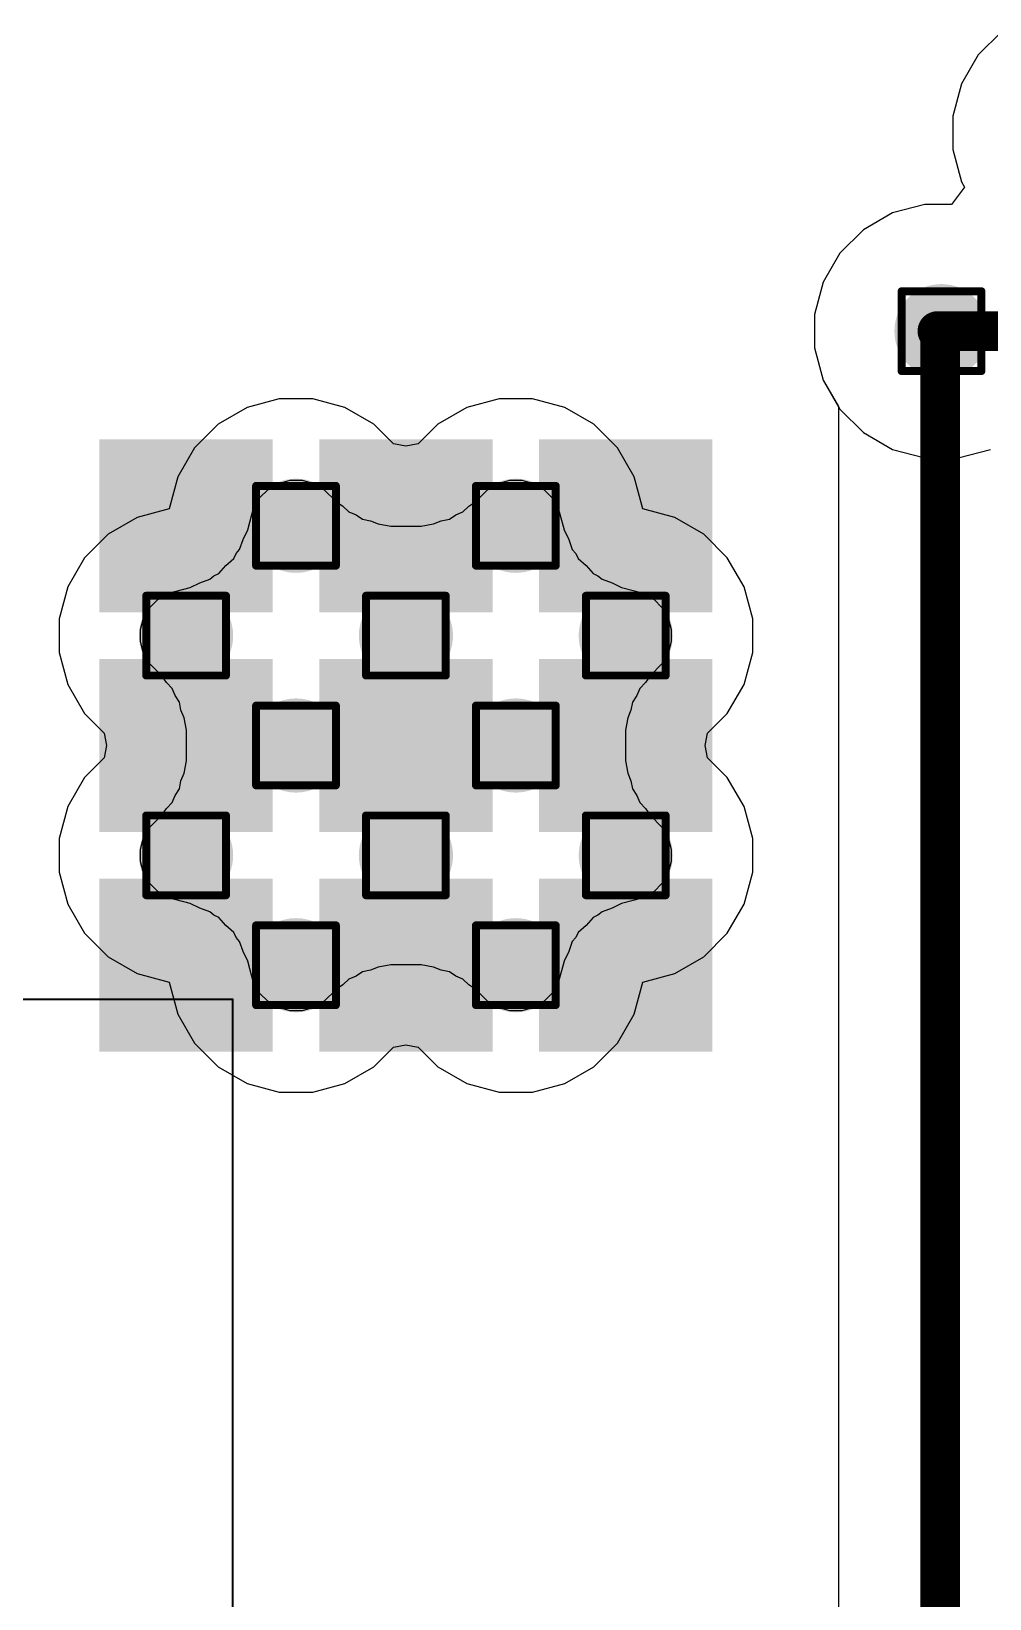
# Model space of a CAD drawing. Header units: inches. Extents: x -36 to 438, y -63 to 73.
# Drawn here: x 23.35 to 29.45, y 30.36 to 40.35 of the extents above; entities that cross this region are included whole.
import ezdxf

# ---------------------------------------------------------------- set-up
doc = ezdxf.new("R2010")
doc.units = ezdxf.units.IN
for name, color, linetype in [('Bottom Layer', 5, 'Continuous'), ('Drill Drawing', 1, 'Continuous'), ('Fabrication', 76, 'Continuous'), ('Ground', 16, 'Continuous'), ('Multi-Layer', 9, 'Continuous'), ('Pad Holes', 156, 'Continuous'), ('Power 3V3', 76, 'Continuous'), ('Top Layer', 1, 'Continuous'), ('Top Paste', 8, 'Continuous'), ('Top Solder', 216, 'Continuous'), ('Via Holes', 16, 'Continuous')]:
    doc.layers.add(name, color=color, linetype=linetype)

msp = doc.modelspace()

# ---------------------------------------------------------------- hatches: boundary and pattern name
at = {"layer": 'Bottom Layer'}
h = msp.add_hatch(color=5, dxfattribs=at)
edge = h.paths.add_edge_path()
edge.add_arc((29.142, 38.4399), 0.3, 0, 360)
h = msp.add_hatch(color=5, dxfattribs=at)
edge = h.paths.add_edge_path()
edge.add_arc((25.0316, 37.1999), 0.3, 0, 360)
h = msp.add_hatch(color=5, dxfattribs=at)
edge = h.paths.add_edge_path()
edge.add_arc((26.4316, 37.1999), 0.3, 0, 360)
h = msp.add_hatch(color=5, dxfattribs=at)
edge = h.paths.add_edge_path()
edge.add_arc((24.3316, 36.4999), 0.3, 0, 360)
h = msp.add_hatch(color=5, dxfattribs=at)
edge = h.paths.add_edge_path()
edge.add_arc((25.7316, 36.4999), 0.3, 0, 360)
h = msp.add_hatch(color=5, dxfattribs=at)
edge = h.paths.add_edge_path()
edge.add_arc((27.1316, 36.4999), 0.3, 0, 360)
h = msp.add_hatch(color=5, dxfattribs=at)
edge = h.paths.add_edge_path()
edge.add_arc((25.0316, 35.7999), 0.3, 0, 360)
h = msp.add_hatch(color=5, dxfattribs=at)
edge = h.paths.add_edge_path()
edge.add_arc((26.4316, 35.7999), 0.3, 0, 360)
h = msp.add_hatch(color=5, dxfattribs=at)
edge = h.paths.add_edge_path()
edge.add_arc((24.3316, 35.0999), 0.3, 0, 360)
h = msp.add_hatch(color=5, dxfattribs=at)
edge = h.paths.add_edge_path()
edge.add_arc((25.7316, 35.0999), 0.3, 0, 360)
h = msp.add_hatch(color=5, dxfattribs=at)
edge = h.paths.add_edge_path()
edge.add_arc((27.1316, 35.0999), 0.3, 0, 360)
h = msp.add_hatch(color=5, dxfattribs=at)
edge = h.paths.add_edge_path()
edge.add_arc((25.0316, 34.3999), 0.3, 0, 360)
h = msp.add_hatch(color=5, dxfattribs=at)
edge = h.paths.add_edge_path()
edge.add_arc((26.4316, 34.3999), 0.3, 0, 360)
at = {"layer": 'Ground'}
h = msp.add_hatch(color=16, dxfattribs=at)
edge = h.paths.add_edge_path()
edge.add_arc((29.142, 38.4399), 0.3, 0, 360)
h = msp.add_hatch(color=16, dxfattribs=at)
edge = h.paths.add_edge_path()
edge.add_arc((25.0316, 37.1999), 0.3, 0, 360)
h = msp.add_hatch(color=16, dxfattribs=at)
edge = h.paths.add_edge_path()
edge.add_arc((26.4316, 37.1999), 0.3, 0, 360)
h = msp.add_hatch(color=16, dxfattribs=at)
edge = h.paths.add_edge_path()
edge.add_arc((24.3316, 36.4999), 0.3, 0, 360)
h = msp.add_hatch(color=16, dxfattribs=at)
edge = h.paths.add_edge_path()
edge.add_arc((25.7316, 36.4999), 0.3, 0, 360)
h = msp.add_hatch(color=16, dxfattribs=at)
edge = h.paths.add_edge_path()
edge.add_arc((27.1316, 36.4999), 0.3, 0, 360)
h = msp.add_hatch(color=16, dxfattribs=at)
edge = h.paths.add_edge_path()
edge.add_arc((25.0316, 35.7999), 0.3, 0, 360)
h = msp.add_hatch(color=16, dxfattribs=at)
edge = h.paths.add_edge_path()
edge.add_arc((26.4316, 35.7999), 0.3, 0, 360)
h = msp.add_hatch(color=16, dxfattribs=at)
edge = h.paths.add_edge_path()
edge.add_arc((24.3316, 35.0999), 0.3, 0, 360)
h = msp.add_hatch(color=16, dxfattribs=at)
edge = h.paths.add_edge_path()
edge.add_arc((25.7316, 35.0999), 0.3, 0, 360)
h = msp.add_hatch(color=16, dxfattribs=at)
edge = h.paths.add_edge_path()
edge.add_arc((27.1316, 35.0999), 0.3, 0, 360)
h = msp.add_hatch(color=16, dxfattribs=at)
edge = h.paths.add_edge_path()
edge.add_arc((25.0316, 34.3999), 0.3, 0, 360)
h = msp.add_hatch(color=16, dxfattribs=at)
edge = h.paths.add_edge_path()
edge.add_arc((26.4316, 34.3999), 0.3, 0, 360)
at = {"layer": 'Multi-Layer'}
h = msp.add_hatch(color=9, dxfattribs=at)
edge = h.paths.add_edge_path()
edge.add_arc((25.0316, 37.1999), 0.3, 0, 360)
h = msp.add_hatch(color=9, dxfattribs=at)
edge = h.paths.add_edge_path()
edge.add_arc((26.4316, 37.1999), 0.3, 0, 360)
h = msp.add_hatch(color=9, dxfattribs=at)
edge = h.paths.add_edge_path()
edge.add_arc((24.3316, 36.4999), 0.3, 0, 360)
h = msp.add_hatch(color=9, dxfattribs=at)
edge = h.paths.add_edge_path()
edge.add_arc((25.7316, 36.4999), 0.3, 0, 360)
h = msp.add_hatch(color=9, dxfattribs=at)
edge = h.paths.add_edge_path()
edge.add_arc((27.1316, 36.4999), 0.3, 0, 360)
h = msp.add_hatch(color=9, dxfattribs=at)
edge = h.paths.add_edge_path()
edge.add_arc((25.0316, 35.7999), 0.3, 0, 360)
h = msp.add_hatch(color=9, dxfattribs=at)
edge = h.paths.add_edge_path()
edge.add_arc((26.4316, 35.7999), 0.3, 0, 360)
h = msp.add_hatch(color=9, dxfattribs=at)
edge = h.paths.add_edge_path()
edge.add_arc((24.3316, 35.0999), 0.3, 0, 360)
h = msp.add_hatch(color=9, dxfattribs=at)
edge = h.paths.add_edge_path()
edge.add_arc((25.7316, 35.0999), 0.3, 0, 360)
h = msp.add_hatch(color=9, dxfattribs=at)
edge = h.paths.add_edge_path()
edge.add_arc((27.1316, 35.0999), 0.3, 0, 360)
h = msp.add_hatch(color=9, dxfattribs=at)
edge = h.paths.add_edge_path()
edge.add_arc((25.0316, 34.3999), 0.3, 0, 360)
h = msp.add_hatch(color=9, dxfattribs=at)
edge = h.paths.add_edge_path()
edge.add_arc((26.4316, 34.3999), 0.3, 0, 360)
at = {"layer": 'Pad Holes'}
h = msp.add_hatch(color=7, dxfattribs=at)
edge = h.paths.add_edge_path()
edge.add_arc((25.0316, 37.1999), 0.15, 0, 360)
h = msp.add_hatch(color=7, dxfattribs=at)
edge = h.paths.add_edge_path()
edge.add_arc((26.4316, 37.1999), 0.15, 0, 360)
h = msp.add_hatch(color=7, dxfattribs=at)
edge = h.paths.add_edge_path()
edge.add_arc((24.3316, 36.4999), 0.15, 0, 360)
h = msp.add_hatch(color=7, dxfattribs=at)
edge = h.paths.add_edge_path()
edge.add_arc((25.7316, 36.4999), 0.15, 0, 360)
h = msp.add_hatch(color=7, dxfattribs=at)
edge = h.paths.add_edge_path()
edge.add_arc((27.1316, 36.4999), 0.15, 0, 360)
h = msp.add_hatch(color=7, dxfattribs=at)
edge = h.paths.add_edge_path()
edge.add_arc((25.0316, 35.7999), 0.15, 0, 360)
h = msp.add_hatch(color=7, dxfattribs=at)
edge = h.paths.add_edge_path()
edge.add_arc((26.4316, 35.7999), 0.15, 0, 360)
h = msp.add_hatch(color=7, dxfattribs=at)
edge = h.paths.add_edge_path()
edge.add_arc((24.3316, 35.0999), 0.15, 0, 360)
h = msp.add_hatch(color=7, dxfattribs=at)
edge = h.paths.add_edge_path()
edge.add_arc((25.7316, 35.0999), 0.15, 0, 360)
h = msp.add_hatch(color=7, dxfattribs=at)
edge = h.paths.add_edge_path()
edge.add_arc((27.1316, 35.0999), 0.15, 0, 360)
h = msp.add_hatch(color=7, dxfattribs=at)
edge = h.paths.add_edge_path()
edge.add_arc((25.0316, 34.3999), 0.15, 0, 360)
h = msp.add_hatch(color=7, dxfattribs=at)
edge = h.paths.add_edge_path()
edge.add_arc((26.4316, 34.3999), 0.15, 0, 360)
at = {"layer": 'Power 3V3'}
h = msp.add_hatch(color=76, dxfattribs=at)
edge = h.paths.add_edge_path()
edge.add_arc((29.142, 38.4399), 0.3, 0, 360)
h = msp.add_hatch(color=76, dxfattribs=at)
edge = h.paths.add_edge_path()
edge.add_arc((25.0316, 37.1999), 0.3, 0, 360)
h = msp.add_hatch(color=76, dxfattribs=at)
edge = h.paths.add_edge_path()
edge.add_arc((26.4316, 37.1999), 0.3, 0, 360)
h = msp.add_hatch(color=76, dxfattribs=at)
edge = h.paths.add_edge_path()
edge.add_arc((24.3316, 36.4999), 0.3, 0, 360)
h = msp.add_hatch(color=76, dxfattribs=at)
edge = h.paths.add_edge_path()
edge.add_arc((25.7316, 36.4999), 0.3, 0, 360)
h = msp.add_hatch(color=76, dxfattribs=at)
edge = h.paths.add_edge_path()
edge.add_arc((27.1316, 36.4999), 0.3, 0, 360)
h = msp.add_hatch(color=76, dxfattribs=at)
edge = h.paths.add_edge_path()
edge.add_arc((25.0316, 35.7999), 0.3, 0, 360)
h = msp.add_hatch(color=76, dxfattribs=at)
edge = h.paths.add_edge_path()
edge.add_arc((26.4316, 35.7999), 0.3, 0, 360)
h = msp.add_hatch(color=76, dxfattribs=at)
edge = h.paths.add_edge_path()
edge.add_arc((24.3316, 35.0999), 0.3, 0, 360)
h = msp.add_hatch(color=76, dxfattribs=at)
edge = h.paths.add_edge_path()
edge.add_arc((25.7316, 35.0999), 0.3, 0, 360)
h = msp.add_hatch(color=76, dxfattribs=at)
edge = h.paths.add_edge_path()
edge.add_arc((27.1316, 35.0999), 0.3, 0, 360)
h = msp.add_hatch(color=76, dxfattribs=at)
edge = h.paths.add_edge_path()
edge.add_arc((25.0316, 34.3999), 0.3, 0, 360)
h = msp.add_hatch(color=76, dxfattribs=at)
edge = h.paths.add_edge_path()
edge.add_arc((26.4316, 34.3999), 0.3, 0, 360)
at = {"layer": 'Top Layer'}
h = msp.add_hatch(color=1, dxfattribs=at)
edge = h.paths.add_edge_path()
edge.add_arc((29.142, 38.4399), 0.3, 0, 360)
for points in [[(23.8816, 37.6499), (24.7816, 37.6499), (24.7816, 36.7499), (23.8816, 36.7499)], [(25.2816, 37.6499), (26.1816, 37.6499), (26.1816, 36.7499), (25.2816, 36.7499)], [(26.6816, 37.6499), (27.5816, 37.6499), (27.5816, 36.7499), (26.6816, 36.7499)], [(23.8816, 36.2499), (24.7816, 36.2499), (24.7816, 35.3499), (23.8816, 35.3499)], [(25.2816, 36.2499), (26.1816, 36.2499), (26.1816, 35.3499), (25.2816, 35.3499)], [(26.6816, 36.2499), (27.5816, 36.2499), (27.5816, 35.3499), (26.6816, 35.3499)], [(23.8816, 34.8499), (24.7816, 34.8499), (24.7816, 33.9499), (23.8816, 33.9499)], [(25.2816, 34.8499), (26.1816, 34.8499), (26.1816, 33.9499), (25.2816, 33.9499)], [(26.6816, 34.8499), (27.5816, 34.8499), (27.5816, 33.9499), (26.6816, 33.9499)]]:
    msp.add_hatch(color=1, dxfattribs=at).paths.add_polyline_path(points)
h = msp.add_hatch(color=1, dxfattribs=at)
edge = h.paths.add_edge_path()
edge.add_arc((25.0316, 37.1999), 0.3, 0, 360)
h = msp.add_hatch(color=1, dxfattribs=at)
edge = h.paths.add_edge_path()
edge.add_arc((26.4316, 37.1999), 0.3, 0, 360)
h = msp.add_hatch(color=1, dxfattribs=at)
edge = h.paths.add_edge_path()
edge.add_arc((24.3316, 36.4999), 0.3, 0, 360)
h = msp.add_hatch(color=1, dxfattribs=at)
edge = h.paths.add_edge_path()
edge.add_arc((25.7316, 36.4999), 0.3, 0, 360)
h = msp.add_hatch(color=1, dxfattribs=at)
edge = h.paths.add_edge_path()
edge.add_arc((27.1316, 36.4999), 0.3, 0, 360)
h = msp.add_hatch(color=1, dxfattribs=at)
edge = h.paths.add_edge_path()
edge.add_arc((25.0316, 35.7999), 0.3, 0, 360)
h = msp.add_hatch(color=1, dxfattribs=at)
edge = h.paths.add_edge_path()
edge.add_arc((26.4316, 35.7999), 0.3, 0, 360)
h = msp.add_hatch(color=1, dxfattribs=at)
edge = h.paths.add_edge_path()
edge.add_arc((24.3316, 35.0999), 0.3, 0, 360)
h = msp.add_hatch(color=1, dxfattribs=at)
edge = h.paths.add_edge_path()
edge.add_arc((25.7316, 35.0999), 0.3, 0, 360)
h = msp.add_hatch(color=1, dxfattribs=at)
edge = h.paths.add_edge_path()
edge.add_arc((27.1316, 35.0999), 0.3, 0, 360)
h = msp.add_hatch(color=1, dxfattribs=at)
edge = h.paths.add_edge_path()
edge.add_arc((25.0316, 34.3999), 0.3, 0, 360)
h = msp.add_hatch(color=1, dxfattribs=at)
edge = h.paths.add_edge_path()
edge.add_arc((26.4316, 34.3999), 0.3, 0, 360)
at = {"layer": 'Top Paste'}
for points in [[(23.8816, 37.6499), (24.7816, 37.6499), (24.7816, 36.7499), (23.8816, 36.7499)], [(25.2816, 37.6499), (26.1816, 37.6499), (26.1816, 36.7499), (25.2816, 36.7499)], [(26.6816, 37.6499), (27.5816, 37.6499), (27.5816, 36.7499), (26.6816, 36.7499)], [(23.8816, 36.2499), (24.7816, 36.2499), (24.7816, 35.3499), (23.8816, 35.3499)], [(25.2816, 36.2499), (26.1816, 36.2499), (26.1816, 35.3499), (25.2816, 35.3499)], [(26.6816, 36.2499), (27.5816, 36.2499), (27.5816, 35.3499), (26.6816, 35.3499)], [(23.8816, 34.8499), (24.7816, 34.8499), (24.7816, 33.9499), (23.8816, 33.9499)], [(25.2816, 34.8499), (26.1816, 34.8499), (26.1816, 33.9499), (25.2816, 33.9499)], [(26.6816, 34.8499), (27.5816, 34.8499), (27.5816, 33.9499), (26.6816, 33.9499)]]:
    msp.add_hatch(color=8, dxfattribs=at).paths.add_polyline_path(points)
at = {"layer": 'Top Solder'}
for points in [[(23.78, 37.7515), (24.8832, 37.7515), (24.8832, 36.6483), (23.78, 36.6483)], [(25.18, 37.7515), (26.2832, 37.7515), (26.2832, 36.6483), (25.18, 36.6483)], [(26.58, 37.7515), (27.6832, 37.7515), (27.6832, 36.6483), (26.58, 36.6483)], [(23.78, 36.3515), (24.8832, 36.3515), (24.8832, 35.2483), (23.78, 35.2483)], [(25.18, 36.3515), (26.2832, 36.3515), (26.2832, 35.2483), (25.18, 35.2483)], [(26.58, 36.3515), (27.6832, 36.3515), (27.6832, 35.2483), (26.58, 35.2483)], [(23.78, 34.9515), (24.8832, 34.9515), (24.8832, 33.8483), (23.78, 33.8483)], [(25.18, 34.9515), (26.2832, 34.9515), (26.2832, 33.8483), (25.18, 33.8483)], [(26.58, 34.9515), (27.6832, 34.9515), (27.6832, 33.8483), (26.58, 33.8483)]]:
    msp.add_hatch(color=216, dxfattribs=at).paths.add_polyline_path(points)
at = {"layer": 'Via Holes'}
h = msp.add_hatch(color=7, dxfattribs=at)
edge = h.paths.add_edge_path()
edge.add_arc((29.142, 38.4399), 0.15, 0, 360)

# ---------------------------------------------------------------- linework, layer by layer
at = {"layer": 'Bottom Layer'}
for p, q in [((29.5267, 40.3502), (29.3762, 40.1998)), ((29.3762, 40.1998), (29.2699, 40.0155)), ((29.2699, 40.0155), (29.2148, 39.81)), ((29.2148, 39.81), (29.2148, 39.5973)), ((29.2148, 39.5973), (29.2699, 39.3918)), ((29.2894, 39.3579), (29.2063, 39.2479)), ((29.2699, 39.3918), (29.2894, 39.3579)), ((29.0356, 39.2479), (28.8301, 39.1928)), ((29.2063, 39.2479), (29.0356, 39.2479)), ((28.8301, 39.1928), (28.6459, 39.0864)), ((28.6459, 39.0864), (28.4955, 38.936)), ((28.4955, 38.936), (28.3891, 38.7518)), ((28.3891, 38.7518), (28.334, 38.5463)), ((28.334, 38.5463), (28.334, 38.3335)), ((28.334, 38.3335), (28.3891, 38.128)), ((28.3891, 38.128), (28.4955, 37.9438)), ((28.4955, 37.9438), (28.6459, 37.7933)), ((28.6459, 37.7933), (28.8301, 37.6869)), ((28.8301, 37.6869), (29.0356, 37.6319)), ((29.2484, 37.6319), (29.4539, 37.6869)), ((29.0356, 37.6319), (29.2484, 37.6319))]:
    msp.add_line(p, q, dxfattribs=at)
at = {"layer": 'Drill Drawing'}
for points in [[(28.888, 38.6939, 0.0508, 0.0508, 0), (29.396, 38.6939, 0.0508, 0.0508, 0)], [(28.888, 38.1859, 0.0508, 0.0508, 0), (28.888, 38.6939, 0.0508, 0.0508, 0)], [(29.396, 38.1859, 0.0508, 0.0508, 0), (29.396, 38.6939, 0.0508, 0.0508, 0)], [(28.888, 38.1859, 0.0508, 0.0508, 0), (29.396, 38.1859, 0.0508, 0.0508, 0)], [(24.7776, 37.4539, 0.0508, 0.0508, 0), (25.2856, 37.4539, 0.0508, 0.0508, 0)], [(24.7776, 36.9459, 0.0508, 0.0508, 0), (24.7776, 37.4539, 0.0508, 0.0508, 0)], [(25.2856, 36.9459, 0.0508, 0.0508, 0), (25.2856, 37.4539, 0.0508, 0.0508, 0)], [(26.1776, 37.4539, 0.0508, 0.0508, 0), (26.6856, 37.4539, 0.0508, 0.0508, 0)], [(26.1776, 36.9459, 0.0508, 0.0508, 0), (26.1776, 37.4539, 0.0508, 0.0508, 0)], [(26.6856, 36.9459, 0.0508, 0.0508, 0), (26.6856, 37.4539, 0.0508, 0.0508, 0)], [(24.7776, 36.9459, 0.0508, 0.0508, 0), (25.2856, 36.9459, 0.0508, 0.0508, 0)], [(26.1776, 36.9459, 0.0508, 0.0508, 0), (26.6856, 36.9459, 0.0508, 0.0508, 0)], [(24.0776, 36.7539, 0.0508, 0.0508, 0), (24.5856, 36.7539, 0.0508, 0.0508, 0)], [(24.0776, 36.2459, 0.0508, 0.0508, 0), (24.0776, 36.7539, 0.0508, 0.0508, 0)], [(24.5856, 36.2459, 0.0508, 0.0508, 0), (24.5856, 36.7539, 0.0508, 0.0508, 0)], [(25.4776, 36.7539, 0.0508, 0.0508, 0), (25.9856, 36.7539, 0.0508, 0.0508, 0)], [(25.4776, 36.2459, 0.0508, 0.0508, 0), (25.4776, 36.7539, 0.0508, 0.0508, 0)], [(25.9856, 36.2459, 0.0508, 0.0508, 0), (25.9856, 36.7539, 0.0508, 0.0508, 0)], [(26.8776, 36.7539, 0.0508, 0.0508, 0), (27.3856, 36.7539, 0.0508, 0.0508, 0)], [(26.8776, 36.2459, 0.0508, 0.0508, 0), (26.8776, 36.7539, 0.0508, 0.0508, 0)], [(27.3856, 36.2459, 0.0508, 0.0508, 0), (27.3856, 36.7539, 0.0508, 0.0508, 0)], [(24.0776, 36.2459, 0.0508, 0.0508, 0), (24.5856, 36.2459, 0.0508, 0.0508, 0)], [(25.4776, 36.2459, 0.0508, 0.0508, 0), (25.9856, 36.2459, 0.0508, 0.0508, 0)], [(26.8776, 36.2459, 0.0508, 0.0508, 0), (27.3856, 36.2459, 0.0508, 0.0508, 0)], [(24.7776, 36.0539, 0.0508, 0.0508, 0), (25.2856, 36.0539, 0.0508, 0.0508, 0)], [(24.7776, 35.5459, 0.0508, 0.0508, 0), (24.7776, 36.0539, 0.0508, 0.0508, 0)], [(25.2856, 35.5459, 0.0508, 0.0508, 0), (25.2856, 36.0539, 0.0508, 0.0508, 0)], [(26.1776, 36.0539, 0.0508, 0.0508, 0), (26.6856, 36.0539, 0.0508, 0.0508, 0)], [(26.1776, 35.5459, 0.0508, 0.0508, 0), (26.1776, 36.0539, 0.0508, 0.0508, 0)], [(26.6856, 35.5459, 0.0508, 0.0508, 0), (26.6856, 36.0539, 0.0508, 0.0508, 0)], [(24.7776, 35.5459, 0.0508, 0.0508, 0), (25.2856, 35.5459, 0.0508, 0.0508, 0)], [(26.1776, 35.5459, 0.0508, 0.0508, 0), (26.6856, 35.5459, 0.0508, 0.0508, 0)], [(24.0776, 35.3539, 0.0508, 0.0508, 0), (24.5856, 35.3539, 0.0508, 0.0508, 0)], [(24.0776, 34.8459, 0.0508, 0.0508, 0), (24.0776, 35.3539, 0.0508, 0.0508, 0)], [(24.5856, 34.8459, 0.0508, 0.0508, 0), (24.5856, 35.3539, 0.0508, 0.0508, 0)], [(25.4776, 35.3539, 0.0508, 0.0508, 0), (25.9856, 35.3539, 0.0508, 0.0508, 0)], [(25.4776, 34.8459, 0.0508, 0.0508, 0), (25.4776, 35.3539, 0.0508, 0.0508, 0)], [(25.9856, 34.8459, 0.0508, 0.0508, 0), (25.9856, 35.3539, 0.0508, 0.0508, 0)], [(26.8776, 35.3539, 0.0508, 0.0508, 0), (27.3856, 35.3539, 0.0508, 0.0508, 0)], [(26.8776, 34.8459, 0.0508, 0.0508, 0), (26.8776, 35.3539, 0.0508, 0.0508, 0)], [(27.3856, 34.8459, 0.0508, 0.0508, 0), (27.3856, 35.3539, 0.0508, 0.0508, 0)], [(24.0776, 34.8459, 0.0508, 0.0508, 0), (24.5856, 34.8459, 0.0508, 0.0508, 0)], [(25.4776, 34.8459, 0.0508, 0.0508, 0), (25.9856, 34.8459, 0.0508, 0.0508, 0)], [(26.8776, 34.8459, 0.0508, 0.0508, 0), (27.3856, 34.8459, 0.0508, 0.0508, 0)], [(24.7776, 34.6539, 0.0508, 0.0508, 0), (25.2856, 34.6539, 0.0508, 0.0508, 0)], [(24.7776, 34.1459, 0.0508, 0.0508, 0), (24.7776, 34.6539, 0.0508, 0.0508, 0)], [(25.2856, 34.1459, 0.0508, 0.0508, 0), (25.2856, 34.6539, 0.0508, 0.0508, 0)], [(26.1776, 34.6539, 0.0508, 0.0508, 0), (26.6856, 34.6539, 0.0508, 0.0508, 0)], [(26.1776, 34.1459, 0.0508, 0.0508, 0), (26.1776, 34.6539, 0.0508, 0.0508, 0)], [(26.6856, 34.1459, 0.0508, 0.0508, 0), (26.6856, 34.6539, 0.0508, 0.0508, 0)], [(24.7776, 34.1459, 0.0508, 0.0508, 0), (25.2856, 34.1459, 0.0508, 0.0508, 0)], [(26.1776, 34.1459, 0.0508, 0.0508, 0), (26.6856, 34.1459, 0.0508, 0.0508, 0)]]:
    msp.add_lwpolyline(points, format="xyseb", dxfattribs=at)
for points in [[(28.8753, 38.6939, 0.0254, 0.0254, 1), (28.9007, 38.6939, 0.0254, 0.0254, 1)], [(28.8753, 38.6939, 0.0254, 0.0254, 1), (28.9007, 38.6939, 0.0254, 0.0254, 1)], [(29.3833, 38.6939, 0.0254, 0.0254, 1), (29.4087, 38.6939, 0.0254, 0.0254, 1)], [(29.3833, 38.6939, 0.0254, 0.0254, 1), (29.4087, 38.6939, 0.0254, 0.0254, 1)], [(28.8753, 38.1859, 0.0254, 0.0254, 1), (28.9007, 38.1859, 0.0254, 0.0254, 1)], [(28.8753, 38.1859, 0.0254, 0.0254, 1), (28.9007, 38.1859, 0.0254, 0.0254, 1)], [(29.3833, 38.1859, 0.0254, 0.0254, 1), (29.4087, 38.1859, 0.0254, 0.0254, 1)], [(29.3833, 38.1859, 0.0254, 0.0254, 1), (29.4087, 38.1859, 0.0254, 0.0254, 1)], [(24.7649, 37.4539, 0.0254, 0.0254, 1), (24.7903, 37.4539, 0.0254, 0.0254, 1)], [(24.7649, 37.4539, 0.0254, 0.0254, 1), (24.7903, 37.4539, 0.0254, 0.0254, 1)], [(25.2729, 37.4539, 0.0254, 0.0254, 1), (25.2983, 37.4539, 0.0254, 0.0254, 1)], [(25.2729, 37.4539, 0.0254, 0.0254, 1), (25.2983, 37.4539, 0.0254, 0.0254, 1)], [(26.1649, 37.4539, 0.0254, 0.0254, 1), (26.1903, 37.4539, 0.0254, 0.0254, 1)], [(26.1649, 37.4539, 0.0254, 0.0254, 1), (26.1903, 37.4539, 0.0254, 0.0254, 1)], [(26.6729, 37.4539, 0.0254, 0.0254, 1), (26.6983, 37.4539, 0.0254, 0.0254, 1)], [(26.6729, 37.4539, 0.0254, 0.0254, 1), (26.6983, 37.4539, 0.0254, 0.0254, 1)], [(24.7649, 36.9459, 0.0254, 0.0254, 1), (24.7903, 36.9459, 0.0254, 0.0254, 1)], [(24.7649, 36.9459, 0.0254, 0.0254, 1), (24.7903, 36.9459, 0.0254, 0.0254, 1)], [(25.2729, 36.9459, 0.0254, 0.0254, 1), (25.2983, 36.9459, 0.0254, 0.0254, 1)], [(25.2729, 36.9459, 0.0254, 0.0254, 1), (25.2983, 36.9459, 0.0254, 0.0254, 1)], [(26.1649, 36.9459, 0.0254, 0.0254, 1), (26.1903, 36.9459, 0.0254, 0.0254, 1)], [(26.1649, 36.9459, 0.0254, 0.0254, 1), (26.1903, 36.9459, 0.0254, 0.0254, 1)], [(26.6729, 36.9459, 0.0254, 0.0254, 1), (26.6983, 36.9459, 0.0254, 0.0254, 1)], [(26.6729, 36.9459, 0.0254, 0.0254, 1), (26.6983, 36.9459, 0.0254, 0.0254, 1)], [(24.0649, 36.7539, 0.0254, 0.0254, 1), (24.0903, 36.7539, 0.0254, 0.0254, 1)], [(24.0649, 36.7539, 0.0254, 0.0254, 1), (24.0903, 36.7539, 0.0254, 0.0254, 1)], [(24.5729, 36.7539, 0.0254, 0.0254, 1), (24.5983, 36.7539, 0.0254, 0.0254, 1)], [(24.5729, 36.7539, 0.0254, 0.0254, 1), (24.5983, 36.7539, 0.0254, 0.0254, 1)], [(25.4649, 36.7539, 0.0254, 0.0254, 1), (25.4903, 36.7539, 0.0254, 0.0254, 1)], [(25.4649, 36.7539, 0.0254, 0.0254, 1), (25.4903, 36.7539, 0.0254, 0.0254, 1)], [(25.9729, 36.7539, 0.0254, 0.0254, 1), (25.9983, 36.7539, 0.0254, 0.0254, 1)], [(25.9729, 36.7539, 0.0254, 0.0254, 1), (25.9983, 36.7539, 0.0254, 0.0254, 1)], [(26.8649, 36.7539, 0.0254, 0.0254, 1), (26.8903, 36.7539, 0.0254, 0.0254, 1)], [(26.8649, 36.7539, 0.0254, 0.0254, 1), (26.8903, 36.7539, 0.0254, 0.0254, 1)], [(27.3729, 36.7539, 0.0254, 0.0254, 1), (27.3983, 36.7539, 0.0254, 0.0254, 1)], [(27.3729, 36.7539, 0.0254, 0.0254, 1), (27.3983, 36.7539, 0.0254, 0.0254, 1)], [(24.0649, 36.2459, 0.0254, 0.0254, 1), (24.0903, 36.2459, 0.0254, 0.0254, 1)], [(24.0649, 36.2459, 0.0254, 0.0254, 1), (24.0903, 36.2459, 0.0254, 0.0254, 1)], [(24.5729, 36.2459, 0.0254, 0.0254, 1), (24.5983, 36.2459, 0.0254, 0.0254, 1)], [(24.5729, 36.2459, 0.0254, 0.0254, 1), (24.5983, 36.2459, 0.0254, 0.0254, 1)], [(25.4649, 36.2459, 0.0254, 0.0254, 1), (25.4903, 36.2459, 0.0254, 0.0254, 1)], [(25.4649, 36.2459, 0.0254, 0.0254, 1), (25.4903, 36.2459, 0.0254, 0.0254, 1)], [(25.9729, 36.2459, 0.0254, 0.0254, 1), (25.9983, 36.2459, 0.0254, 0.0254, 1)], [(25.9729, 36.2459, 0.0254, 0.0254, 1), (25.9983, 36.2459, 0.0254, 0.0254, 1)], [(26.8649, 36.2459, 0.0254, 0.0254, 1), (26.8903, 36.2459, 0.0254, 0.0254, 1)], [(26.8649, 36.2459, 0.0254, 0.0254, 1), (26.8903, 36.2459, 0.0254, 0.0254, 1)], [(27.3729, 36.2459, 0.0254, 0.0254, 1), (27.3983, 36.2459, 0.0254, 0.0254, 1)], [(27.3729, 36.2459, 0.0254, 0.0254, 1), (27.3983, 36.2459, 0.0254, 0.0254, 1)], [(24.7649, 36.0539, 0.0254, 0.0254, 1), (24.7903, 36.0539, 0.0254, 0.0254, 1)], [(24.7649, 36.0539, 0.0254, 0.0254, 1), (24.7903, 36.0539, 0.0254, 0.0254, 1)], [(25.2729, 36.0539, 0.0254, 0.0254, 1), (25.2983, 36.0539, 0.0254, 0.0254, 1)], [(25.2729, 36.0539, 0.0254, 0.0254, 1), (25.2983, 36.0539, 0.0254, 0.0254, 1)], [(26.1649, 36.0539, 0.0254, 0.0254, 1), (26.1903, 36.0539, 0.0254, 0.0254, 1)], [(26.1649, 36.0539, 0.0254, 0.0254, 1), (26.1903, 36.0539, 0.0254, 0.0254, 1)], [(26.6729, 36.0539, 0.0254, 0.0254, 1), (26.6983, 36.0539, 0.0254, 0.0254, 1)], [(26.6729, 36.0539, 0.0254, 0.0254, 1), (26.6983, 36.0539, 0.0254, 0.0254, 1)], [(24.7649, 35.5459, 0.0254, 0.0254, 1), (24.7903, 35.5459, 0.0254, 0.0254, 1)], [(24.7649, 35.5459, 0.0254, 0.0254, 1), (24.7903, 35.5459, 0.0254, 0.0254, 1)], [(25.2729, 35.5459, 0.0254, 0.0254, 1), (25.2983, 35.5459, 0.0254, 0.0254, 1)], [(25.2729, 35.5459, 0.0254, 0.0254, 1), (25.2983, 35.5459, 0.0254, 0.0254, 1)], [(26.1649, 35.5459, 0.0254, 0.0254, 1), (26.1903, 35.5459, 0.0254, 0.0254, 1)], [(26.1649, 35.5459, 0.0254, 0.0254, 1), (26.1903, 35.5459, 0.0254, 0.0254, 1)], [(26.6729, 35.5459, 0.0254, 0.0254, 1), (26.6983, 35.5459, 0.0254, 0.0254, 1)], [(26.6729, 35.5459, 0.0254, 0.0254, 1), (26.6983, 35.5459, 0.0254, 0.0254, 1)], [(24.0649, 35.3539, 0.0254, 0.0254, 1), (24.0903, 35.3539, 0.0254, 0.0254, 1)], [(24.0649, 35.3539, 0.0254, 0.0254, 1), (24.0903, 35.3539, 0.0254, 0.0254, 1)], [(24.5729, 35.3539, 0.0254, 0.0254, 1), (24.5983, 35.3539, 0.0254, 0.0254, 1)], [(24.5729, 35.3539, 0.0254, 0.0254, 1), (24.5983, 35.3539, 0.0254, 0.0254, 1)], [(25.4649, 35.3539, 0.0254, 0.0254, 1), (25.4903, 35.3539, 0.0254, 0.0254, 1)], [(25.4649, 35.3539, 0.0254, 0.0254, 1), (25.4903, 35.3539, 0.0254, 0.0254, 1)], [(25.9729, 35.3539, 0.0254, 0.0254, 1), (25.9983, 35.3539, 0.0254, 0.0254, 1)], [(25.9729, 35.3539, 0.0254, 0.0254, 1), (25.9983, 35.3539, 0.0254, 0.0254, 1)], [(26.8649, 35.3539, 0.0254, 0.0254, 1), (26.8903, 35.3539, 0.0254, 0.0254, 1)], [(26.8649, 35.3539, 0.0254, 0.0254, 1), (26.8903, 35.3539, 0.0254, 0.0254, 1)], [(27.3729, 35.3539, 0.0254, 0.0254, 1), (27.3983, 35.3539, 0.0254, 0.0254, 1)], [(27.3729, 35.3539, 0.0254, 0.0254, 1), (27.3983, 35.3539, 0.0254, 0.0254, 1)], [(24.0649, 34.8459, 0.0254, 0.0254, 1), (24.0903, 34.8459, 0.0254, 0.0254, 1)], [(24.0649, 34.8459, 0.0254, 0.0254, 1), (24.0903, 34.8459, 0.0254, 0.0254, 1)], [(24.5729, 34.8459, 0.0254, 0.0254, 1), (24.5983, 34.8459, 0.0254, 0.0254, 1)], [(24.5729, 34.8459, 0.0254, 0.0254, 1), (24.5983, 34.8459, 0.0254, 0.0254, 1)], [(25.4649, 34.8459, 0.0254, 0.0254, 1), (25.4903, 34.8459, 0.0254, 0.0254, 1)], [(25.4649, 34.8459, 0.0254, 0.0254, 1), (25.4903, 34.8459, 0.0254, 0.0254, 1)], [(25.9729, 34.8459, 0.0254, 0.0254, 1), (25.9983, 34.8459, 0.0254, 0.0254, 1)], [(25.9729, 34.8459, 0.0254, 0.0254, 1), (25.9983, 34.8459, 0.0254, 0.0254, 1)], [(26.8649, 34.8459, 0.0254, 0.0254, 1), (26.8903, 34.8459, 0.0254, 0.0254, 1)], [(26.8649, 34.8459, 0.0254, 0.0254, 1), (26.8903, 34.8459, 0.0254, 0.0254, 1)], [(27.3729, 34.8459, 0.0254, 0.0254, 1), (27.3983, 34.8459, 0.0254, 0.0254, 1)], [(27.3729, 34.8459, 0.0254, 0.0254, 1), (27.3983, 34.8459, 0.0254, 0.0254, 1)], [(24.7649, 34.6539, 0.0254, 0.0254, 1), (24.7903, 34.6539, 0.0254, 0.0254, 1)], [(24.7649, 34.6539, 0.0254, 0.0254, 1), (24.7903, 34.6539, 0.0254, 0.0254, 1)], [(25.2729, 34.6539, 0.0254, 0.0254, 1), (25.2983, 34.6539, 0.0254, 0.0254, 1)], [(25.2729, 34.6539, 0.0254, 0.0254, 1), (25.2983, 34.6539, 0.0254, 0.0254, 1)], [(26.1649, 34.6539, 0.0254, 0.0254, 1), (26.1903, 34.6539, 0.0254, 0.0254, 1)], [(26.1649, 34.6539, 0.0254, 0.0254, 1), (26.1903, 34.6539, 0.0254, 0.0254, 1)], [(26.6729, 34.6539, 0.0254, 0.0254, 1), (26.6983, 34.6539, 0.0254, 0.0254, 1)], [(26.6729, 34.6539, 0.0254, 0.0254, 1), (26.6983, 34.6539, 0.0254, 0.0254, 1)], [(24.7649, 34.1459, 0.0254, 0.0254, 1), (24.7903, 34.1459, 0.0254, 0.0254, 1)], [(24.7649, 34.1459, 0.0254, 0.0254, 1), (24.7903, 34.1459, 0.0254, 0.0254, 1)], [(25.2729, 34.1459, 0.0254, 0.0254, 1), (25.2983, 34.1459, 0.0254, 0.0254, 1)], [(25.2729, 34.1459, 0.0254, 0.0254, 1), (25.2983, 34.1459, 0.0254, 0.0254, 1)], [(26.1649, 34.1459, 0.0254, 0.0254, 1), (26.1903, 34.1459, 0.0254, 0.0254, 1)], [(26.1649, 34.1459, 0.0254, 0.0254, 1), (26.1903, 34.1459, 0.0254, 0.0254, 1)], [(26.6729, 34.1459, 0.0254, 0.0254, 1), (26.6983, 34.1459, 0.0254, 0.0254, 1)], [(26.6729, 34.1459, 0.0254, 0.0254, 1), (26.6983, 34.1459, 0.0254, 0.0254, 1)]]:
    msp.add_lwpolyline(points, format="xyseb", close=True, dxfattribs=at)
at = {"layer": 'Fabrication'}
for points in [[(6.8273, 34.1831, 0.0127, 0.0127, 0), (24.6273, 34.1831, 0.0127, 0.0127, 0)], [(6.8273, 34.1831, 0.0127, 0.0127, 0), (24.6273, 34.1831, 0.0127, 0.0127, 0)], [(24.6273, 14.5831, 0.0127, 0.0127, 0), (24.6273, 34.1831, 0.0127, 0.0127, 0)], [(24.6273, 14.5831, 0.0127, 0.0127, 0), (24.6273, 34.1831, 0.0127, 0.0127, 0)]]:
    msp.add_lwpolyline(points, format="xyseb", dxfattribs=at)
msp.add_lwpolyline([(24.6241, 34.1831, 0.00635, 0.00635, 1), (24.6305, 34.1831, 0.00635, 0.00635, 1)], format="xyseb", close=True, dxfattribs=at)
msp.add_lwpolyline([(24.6241, 34.1831, 0.00635, 0.00635, 1), (24.6305, 34.1831, 0.00635, 0.00635, 1)], format="xyseb", close=True, dxfattribs=at)
msp.add_lwpolyline([(24.6241, 34.1831, 0.00635, 0.00635, 1), (24.6305, 34.1831, 0.00635, 0.00635, 1)], format="xyseb", close=True, dxfattribs=at)
msp.add_lwpolyline([(24.6241, 34.1831, 0.00635, 0.00635, 1), (24.6305, 34.1831, 0.00635, 0.00635, 1)], format="xyseb", close=True, dxfattribs=at)
at = {"layer": 'Ground'}
for p, q in [((29.5267, 40.3502), (29.3762, 40.1998)), ((29.3762, 40.1998), (29.2699, 40.0155)), ((29.2699, 40.0155), (29.2148, 39.81)), ((29.2148, 39.81), (29.2148, 39.5973)), ((29.2148, 39.5973), (29.2699, 39.3918)), ((29.2894, 39.3579), (29.2063, 39.2479)), ((29.2699, 39.3918), (29.2894, 39.3579)), ((29.0356, 39.2479), (28.8301, 39.1928)), ((29.2063, 39.2479), (29.0356, 39.2479)), ((28.8301, 39.1928), (28.6459, 39.0864)), ((28.6459, 39.0864), (28.4955, 38.936)), ((28.4955, 38.936), (28.3891, 38.7518)), ((28.3891, 38.7518), (28.334, 38.5463)), ((28.334, 38.5463), (28.334, 38.3335)), ((28.334, 38.3335), (28.3891, 38.128)), ((28.3891, 38.128), (28.4955, 37.9438)), ((28.4955, 37.9438), (28.6459, 37.7933)), ((28.6459, 37.7933), (28.8301, 37.6869)), ((28.8301, 37.6869), (29.0356, 37.6319)), ((29.2484, 37.6319), (29.4539, 37.6869)), ((29.0356, 37.6319), (29.2484, 37.6319))]:
    msp.add_line(p, q, dxfattribs=at)
at = {"layer": 'Power 3V3'}
for p, q in [((29.5267, 40.3502), (29.3762, 40.1998)), ((29.3762, 40.1998), (29.2699, 40.0155)), ((29.2699, 40.0155), (29.2148, 39.81)), ((29.2148, 39.81), (29.2148, 39.5973)), ((29.2148, 39.5973), (29.2699, 39.3918)), ((29.2894, 39.3579), (29.2063, 39.2479)), ((29.2699, 39.3918), (29.2894, 39.3579)), ((29.0356, 39.2479), (28.8301, 39.1928)), ((29.2063, 39.2479), (29.0356, 39.2479)), ((28.8301, 39.1928), (28.6459, 39.0864)), ((28.6459, 39.0864), (28.4955, 38.936)), ((28.4955, 38.936), (28.3891, 38.7518)), ((28.3891, 38.7518), (28.334, 38.5463)), ((28.334, 38.5463), (28.334, 38.3335)), ((28.334, 38.3335), (28.3891, 38.128)), ((28.3891, 38.128), (28.4864, 37.9595)), ((24.7197, 37.9528), (24.5355, 37.8464)), ((24.9252, 38.0079), (24.7197, 37.9528)), ((25.138, 38.0079), (24.9252, 38.0079)), ((25.3435, 37.9528), (25.138, 38.0079)), ((25.5277, 37.8464), (25.3435, 37.9528)), ((26.1197, 37.9528), (25.9355, 37.8464)), ((26.3252, 38.0079), (26.1197, 37.9528)), ((26.538, 38.0079), (26.3252, 38.0079)), ((26.7435, 37.9528), (26.538, 38.0079)), ((26.9277, 37.8464), (26.7435, 37.9528)), ((28.4864, 37.9595), (28.4864, 21.5636)), ((24.5355, 37.8464), (24.385, 37.696)), ((25.6529, 37.7212), (25.5277, 37.8464)), ((25.9355, 37.8464), (25.8102, 37.7212)), ((27.0781, 37.696), (26.9277, 37.8464)), ((24.385, 37.696), (24.2786, 37.5118)), ((25.7316, 37.7062), (25.6529, 37.7212)), ((25.8102, 37.7212), (25.7316, 37.7062)), ((27.1845, 37.5118), (27.0781, 37.696)), ((24.2786, 37.5118), (24.2239, 37.3075)), ((24.8535, 37.432), (24.9196, 37.4702)), ((24.9196, 37.4702), (24.9934, 37.4899)), ((24.9934, 37.4899), (25.0698, 37.4899)), ((25.0698, 37.4899), (25.1435, 37.4702)), ((25.1435, 37.4702), (25.2097, 37.432)), ((26.2535, 37.432), (26.3196, 37.4702)), ((26.3196, 37.4702), (26.3934, 37.4899)), ((26.3934, 37.4899), (26.4698, 37.4899)), ((26.4698, 37.4899), (26.5435, 37.4702)), ((26.5435, 37.4702), (26.6097, 37.432)), ((27.2392, 37.3075), (27.1845, 37.5118)), ((24.7613, 37.3118), (24.7995, 37.378)), ((24.7995, 37.378), (24.8535, 37.432)), ((25.2097, 37.432), (25.2867, 37.355)), ((25.2867, 37.355), (25.3308, 37.3255)), ((26.1324, 37.3255), (26.1765, 37.355)), ((26.1765, 37.355), (26.2535, 37.432)), ((26.6097, 37.432), (26.6637, 37.378)), ((26.6637, 37.378), (26.7019, 37.3118)), ((24.0197, 37.2528), (23.8355, 37.1464)), ((24.2239, 37.3075), (24.0197, 37.2528)), ((24.7242, 37.1735), (24.7613, 37.3118)), ((25.3308, 37.3255), (25.3685, 37.2883)), ((25.3685, 37.2883), (25.414, 37.2699)), ((25.414, 37.2699), (25.4547, 37.2427)), ((26.0084, 37.2427), (26.0492, 37.2699)), ((26.0492, 37.2699), (26.0946, 37.2883)), ((26.0946, 37.2883), (26.1324, 37.3255)), ((26.7019, 37.3118), (26.7389, 37.1735)), ((27.4435, 37.2528), (27.2392, 37.3075)), ((27.6277, 37.1464), (27.4435, 37.2528)), ((24.6943, 37.1127), (24.7242, 37.1735)), ((25.4547, 37.2427), (25.5067, 37.2324)), ((25.5067, 37.2324), (25.5558, 37.2125)), ((25.5558, 37.2125), (25.6345, 37.1974)), ((25.6345, 37.1974), (25.7316, 37.1982)), ((25.7316, 37.1982), (25.8287, 37.1974)), ((25.8287, 37.1974), (25.9073, 37.2124)), ((25.9073, 37.2124), (25.9564, 37.2323)), ((25.9564, 37.2323), (26.0084, 37.2427)), ((26.7389, 37.1735), (26.7689, 37.1127)), ((23.8355, 37.1464), (23.685, 36.996)), ((24.6725, 37.0486), (24.6943, 37.1127)), ((26.7689, 37.1127), (26.7907, 37.0486)), ((27.7781, 36.996), (27.6277, 37.1464)), ((23.685, 36.996), (23.5786, 36.8118)), ((24.5839, 36.9476), (24.6348, 36.9922)), ((24.6348, 36.9922), (24.65, 37.0229)), ((24.65, 37.0229), (24.6725, 37.0486)), ((26.7907, 37.0486), (26.8132, 37.0229)), ((26.8132, 37.0229), (26.8283, 36.9922)), ((26.8283, 36.9922), (26.8793, 36.9476)), ((27.8845, 36.8118), (27.7781, 36.996)), ((24.4187, 36.8372), (24.4829, 36.859)), ((24.4829, 36.859), (24.5086, 36.8815)), ((24.5086, 36.8815), (24.5392, 36.8966)), ((24.5392, 36.8966), (24.5839, 36.9476)), ((26.8793, 36.9476), (26.9239, 36.8966)), ((26.9239, 36.8966), (26.9546, 36.8815)), ((26.9546, 36.8815), (26.9803, 36.859)), ((26.9803, 36.859), (27.0444, 36.8372)), ((23.5786, 36.8118), (23.5236, 36.6063)), ((24.1535, 36.732), (24.2196, 36.7702)), ((24.2196, 36.7702), (24.358, 36.8072)), ((24.358, 36.8072), (24.4187, 36.8372)), ((27.0444, 36.8372), (27.1052, 36.8072)), ((27.1052, 36.8072), (27.2435, 36.7702)), ((27.2435, 36.7702), (27.3097, 36.732)), ((27.9396, 36.6063), (27.8845, 36.8118)), ((24.0613, 36.6118), (24.0995, 36.678)), ((24.0995, 36.678), (24.1535, 36.732)), ((27.3097, 36.732), (27.3637, 36.678)), ((27.3637, 36.678), (27.4019, 36.6118)), ((23.5236, 36.6063), (23.5236, 36.3935)), ((24.0415, 36.5381), (24.0613, 36.6118)), ((27.4019, 36.6118), (27.4216, 36.5381)), ((27.9396, 36.3935), (27.9396, 36.6063)), ((24.0415, 36.4617), (24.0415, 36.5381)), ((24.0613, 36.3879), (24.0415, 36.4617)), ((27.4216, 36.4617), (27.4019, 36.3879)), ((27.4216, 36.5381), (27.4216, 36.4617)), ((23.5236, 36.3935), (23.5786, 36.188)), ((24.0995, 36.3218), (24.0613, 36.3879)), ((27.4019, 36.3879), (27.3637, 36.3218)), ((27.8845, 36.188), (27.9396, 36.3935)), ((24.1765, 36.2448), (24.0995, 36.3218)), ((27.3637, 36.3218), (27.2867, 36.2448)), ((23.5786, 36.188), (23.685, 36.0038)), ((24.2059, 36.2007), (24.1765, 36.2448)), ((24.2431, 36.1629), (24.2059, 36.2007)), ((24.2615, 36.1175), (24.2431, 36.1629)), ((27.22, 36.1629), (27.2016, 36.1175)), ((27.2572, 36.2007), (27.22, 36.1629)), ((27.2867, 36.2448), (27.2572, 36.2007)), ((27.7781, 36.0038), (27.8845, 36.188)), ((24.2888, 36.0767), (24.2615, 36.1175)), ((24.2991, 36.0248), (24.2888, 36.0767)), ((27.1744, 36.0767), (27.1641, 36.0248)), ((27.2016, 36.1175), (27.1744, 36.0767)), ((23.685, 36.0038), (23.8102, 35.8785)), ((24.319, 35.9756), (24.2991, 36.0248)), ((24.334, 35.897), (24.319, 35.9756)), ((27.1442, 35.9756), (27.1291, 35.897)), ((27.1641, 36.0248), (27.1442, 35.9756)), ((27.6529, 35.8785), (27.7781, 36.0038)), ((23.8102, 35.8785), (23.8253, 35.7999)), ((24.3333, 35.7999), (24.334, 35.897)), ((27.1291, 35.897), (27.1299, 35.8)), ((27.6379, 35.7999), (27.6529, 35.8785)), ((23.8253, 35.7999), (23.8102, 35.7212)), ((24.334, 35.7028), (24.3333, 35.7999)), ((27.1299, 35.8), (27.1291, 35.7028)), ((27.6529, 35.7212), (27.6379, 35.7999)), ((23.8102, 35.7212), (23.685, 35.596)), ((24.319, 35.6242), (24.334, 35.7028)), ((27.1291, 35.7028), (27.1441, 35.6241)), ((27.7781, 35.596), (27.6529, 35.7212)), ((23.685, 35.596), (23.5786, 35.4118)), ((24.2888, 35.523), (24.2991, 35.575)), ((24.2991, 35.575), (24.319, 35.6242)), ((27.1441, 35.6241), (27.1641, 35.575)), ((27.1641, 35.575), (27.1744, 35.523)), ((27.8845, 35.4118), (27.7781, 35.596)), ((24.2431, 35.4368), (24.2615, 35.4823)), ((24.2615, 35.4823), (24.2888, 35.523)), ((27.1744, 35.523), (27.2016, 35.4823)), ((27.2016, 35.4823), (27.22, 35.4368)), ((23.5786, 35.4118), (23.5236, 35.2063)), ((24.0995, 35.278), (24.1765, 35.355)), ((24.1765, 35.355), (24.206, 35.3991)), ((24.206, 35.3991), (24.2431, 35.4368)), ((27.22, 35.4368), (27.2572, 35.3991)), ((27.2572, 35.3991), (27.2867, 35.355)), ((27.2867, 35.355), (27.3637, 35.278)), ((27.9396, 35.2063), (27.8845, 35.4118)), ((24.0613, 35.2118), (24.0995, 35.278)), ((27.3637, 35.278), (27.4019, 35.2118)), ((23.5236, 35.2063), (23.5236, 34.9935)), ((24.0415, 35.1381), (24.0613, 35.2118)), ((27.4019, 35.2118), (27.4216, 35.1381)), ((27.9396, 34.9935), (27.9396, 35.2063)), ((24.0415, 35.0617), (24.0415, 35.1381)), ((24.0613, 34.9879), (24.0415, 35.0617)), ((27.4216, 35.0617), (27.4019, 34.9879)), ((27.4216, 35.1381), (27.4216, 35.0617)), ((23.5236, 34.9935), (23.5786, 34.788)), ((24.0995, 34.9218), (24.0613, 34.9879)), ((27.4019, 34.9879), (27.3637, 34.9218)), ((27.8845, 34.788), (27.9396, 34.9935)), ((24.1535, 34.8678), (24.0995, 34.9218)), ((24.2196, 34.8296), (24.1535, 34.8678)), ((27.3097, 34.8678), (27.2435, 34.8296)), ((27.3637, 34.9218), (27.3097, 34.8678)), ((23.5786, 34.788), (23.685, 34.6038)), ((24.358, 34.7925), (24.2196, 34.8296)), ((24.4187, 34.7626), (24.358, 34.7925)), ((24.4829, 34.7408), (24.4187, 34.7626)), ((27.0444, 34.7626), (26.9803, 34.7408)), ((27.1052, 34.7925), (27.0444, 34.7626)), ((27.2435, 34.8296), (27.1052, 34.7925)), ((27.7781, 34.6038), (27.8845, 34.788)), ((24.5086, 34.7183), (24.4829, 34.7408)), ((24.5392, 34.7031), (24.5086, 34.7183)), ((24.5839, 34.6522), (24.5392, 34.7031)), ((26.9239, 34.7031), (26.8793, 34.6522)), ((26.9546, 34.7183), (26.9239, 34.7031)), ((26.9803, 34.7408), (26.9546, 34.7183)), ((23.685, 34.6038), (23.8355, 34.4533)), ((24.6348, 34.6075), (24.5839, 34.6522)), ((24.65, 34.5769), (24.6348, 34.6075)), ((24.6725, 34.5512), (24.65, 34.5769)), ((26.8132, 34.5769), (26.7907, 34.5512)), ((26.8283, 34.6075), (26.8132, 34.5769)), ((26.8793, 34.6522), (26.8283, 34.6075)), ((27.6277, 34.4533), (27.7781, 34.6038)), ((23.8355, 34.4533), (24.0197, 34.3469)), ((24.6943, 34.487), (24.6725, 34.5512)), ((24.7242, 34.4263), (24.6943, 34.487)), ((26.7689, 34.487), (26.7389, 34.4263)), ((26.7907, 34.5512), (26.7689, 34.487)), ((27.4435, 34.3469), (27.6277, 34.4533)), ((24.7613, 34.2879), (24.7242, 34.4263)), ((25.4547, 34.3571), (25.414, 34.3298)), ((25.5067, 34.3674), (25.4547, 34.3571)), ((25.5558, 34.3873), (25.5067, 34.3674)), ((25.6345, 34.4023), (25.5558, 34.3873)), ((25.7317, 34.4016), (25.6345, 34.4023)), ((25.8287, 34.4023), (25.7317, 34.4016)), ((25.9073, 34.3873), (25.8287, 34.4023)), ((25.9565, 34.3674), (25.9073, 34.3873)), ((26.0084, 34.3571), (25.9565, 34.3674)), ((26.0492, 34.3298), (26.0084, 34.3571)), ((26.7389, 34.4263), (26.7019, 34.2879)), ((24.0197, 34.3469), (24.2239, 34.2922)), ((24.2239, 34.2922), (24.2786, 34.088)), ((24.7995, 34.2218), (24.7613, 34.2879)), ((25.3308, 34.2742), (25.2867, 34.2448)), ((25.3685, 34.3114), (25.3308, 34.2742)), ((25.414, 34.3298), (25.3685, 34.3114)), ((26.0946, 34.3114), (26.0492, 34.3298)), ((26.1324, 34.2742), (26.0946, 34.3114)), ((26.1765, 34.2448), (26.1324, 34.2742)), ((26.7019, 34.2879), (26.6637, 34.2218)), ((27.1845, 34.088), (27.2392, 34.2922)), ((27.2392, 34.2922), (27.4435, 34.3469)), ((24.8535, 34.1678), (24.7995, 34.2218)), ((24.9196, 34.1296), (24.8535, 34.1678)), ((25.2097, 34.1678), (25.1435, 34.1296)), ((25.2867, 34.2448), (25.2097, 34.1678)), ((26.2535, 34.1678), (26.1765, 34.2448)), ((26.3196, 34.1296), (26.2535, 34.1678)), ((26.6097, 34.1678), (26.5435, 34.1296)), ((26.6637, 34.2218), (26.6097, 34.1678)), ((24.2786, 34.088), (24.385, 33.9038)), ((24.9934, 34.1098), (24.9196, 34.1296)), ((25.0698, 34.1098), (24.9934, 34.1098)), ((25.1435, 34.1296), (25.0698, 34.1098)), ((26.3934, 34.1098), (26.3196, 34.1296)), ((26.4698, 34.1098), (26.3934, 34.1098)), ((26.5435, 34.1296), (26.4698, 34.1098)), ((27.0781, 33.9038), (27.1845, 34.088)), ((24.385, 33.9038), (24.5355, 33.7533)), ((25.5277, 33.7533), (25.6529, 33.8785)), ((25.6529, 33.8785), (25.7316, 33.8936)), ((25.7316, 33.8936), (25.8102, 33.8785)), ((25.8102, 33.8785), (25.9355, 33.7533)), ((26.9277, 33.7533), (27.0781, 33.9038)), ((24.5355, 33.7533), (24.7197, 33.6469)), ((25.3435, 33.6469), (25.5277, 33.7533)), ((25.9355, 33.7533), (26.1197, 33.6469)), ((26.7435, 33.6469), (26.9277, 33.7533)), ((24.7197, 33.6469), (24.9252, 33.5919)), ((24.9252, 33.5919), (25.138, 33.5919)), ((25.138, 33.5919), (25.3435, 33.6469)), ((26.1197, 33.6469), (26.3252, 33.5919)), ((26.3252, 33.5919), (26.538, 33.5919)), ((26.538, 33.5919), (26.7435, 33.6469))]:
    msp.add_line(p, q, dxfattribs=at)
msp.add_lwpolyline([(29.1338, 16.2544, 0.254, 0.254, 0), (29.1338, 38.4399, 0.254, 0.254, 0)], format="xyseb", dxfattribs=at)
msp.add_lwpolyline([(29.0703, 38.4399, 0.127, 0.127, 1), (29.1973, 38.4399, 0.127, 0.127, 1)], format="xyseb", close=True, dxfattribs=at)
at = {"layer": 'Top Layer'}
for p, q in [((29.5267, 40.3502), (29.3762, 40.1998)), ((29.3762, 40.1998), (29.2699, 40.0155)), ((29.2699, 40.0155), (29.2148, 39.81)), ((29.2148, 39.81), (29.2148, 39.5973)), ((29.2148, 39.5973), (29.2699, 39.3918)), ((29.2894, 39.3579), (29.2063, 39.2479)), ((29.2699, 39.3918), (29.2894, 39.3579)), ((29.0356, 39.2479), (28.8301, 39.1928)), ((29.2063, 39.2479), (29.0356, 39.2479)), ((28.8301, 39.1928), (28.6459, 39.0864)), ((28.6459, 39.0864), (28.4955, 38.936)), ((28.4955, 38.936), (28.3891, 38.7518)), ((28.3891, 38.7518), (28.334, 38.5463)), ((28.334, 38.5463), (28.334, 38.3335)), ((28.334, 38.3335), (28.3891, 38.128)), ((28.3891, 38.128), (28.4955, 37.9438)), ((28.4955, 37.9438), (28.6459, 37.7933)), ((28.6459, 37.7933), (28.8301, 37.6869)), ((28.8301, 37.6869), (29.0356, 37.6319)), ((29.2484, 37.6319), (29.4539, 37.6869)), ((29.0356, 37.6319), (29.2484, 37.6319))]:
    msp.add_line(p, q, dxfattribs=at)
msp.add_lwpolyline([(29.1166, 38.4399, 0.254, 0.254, 0), (35.7316, 38.4399, 0.254, 0.254, 0)], format="xyseb", dxfattribs=at)
msp.add_lwpolyline([(29.0531, 38.4399, 0.127, 0.127, 1), (29.1801, 38.4399, 0.127, 0.127, 1)], format="xyseb", close=True, dxfattribs=at)

doc.saveas('drawing.dxf')
